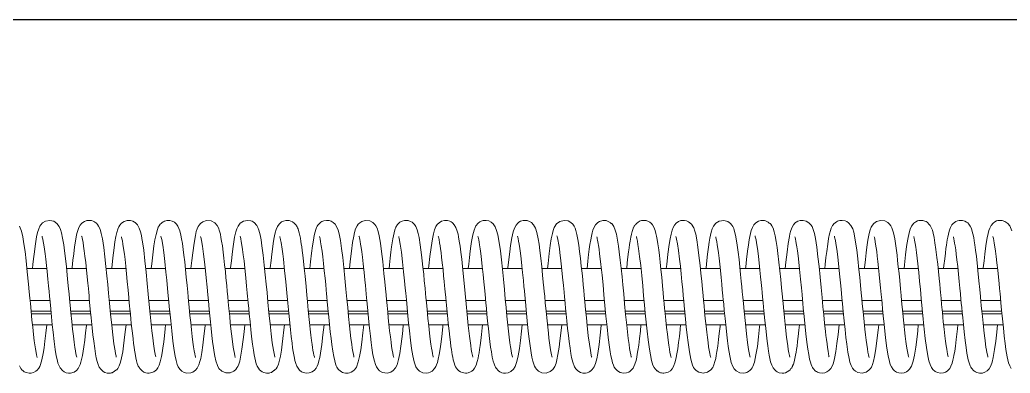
# Model space of a CAD drawing. Extents: x 20 to 307, y 49 to 248.
# Drawn here: x 123.61 to 141.11, y 213.97 to 220.21 of the extents above; entities that cross this region are included whole.
import ezdxf

# ---------------------------------------------------------------- set-up
doc = ezdxf.new("R2010")
doc.units = 0
doc.header["$LTSCALE"] = 0.5
doc.header["$MEASUREMENT"] = 0
doc.layers.get('0').update_dxf_attribs({"linetype": 'CONTINUOUS'})
doc.layers.add('PEN1', color=4, linetype='CONTINUOUS')

msp = doc.modelspace()

# ---------------------------------------------------------------- linework, layer by layer
msp.add_line((250.038586, 220.210446), (107.76409, 220.210446))
at = {"layer": 'PEN1', "linetype": 'Continuous', "lineweight": 15}
for p, q in [((124.090137, 215.815724), (123.740355, 215.815724)), ((124.790139, 215.815724), (124.440492, 215.815724)), ((125.490129, 215.815724), (125.140472, 215.815724)), ((126.189979, 215.815724), (125.840332, 215.815724)), ((126.890131, 215.815724), (126.540494, 215.815724)), ((127.590185, 215.815724), (127.240471, 215.815724)), ((128.290037, 215.815724), (127.940421, 215.815724)), ((128.990099, 215.815724), (128.640534, 215.815724)), ((129.690058, 215.815724), (129.340502, 215.815724)), ((130.390014, 215.815724), (130.0403, 215.815724)), ((131.090154, 215.815724), (130.740511, 215.815724)), ((131.790136, 215.815724), (131.440493, 215.815724)), ((132.490128, 215.815724), (132.140507, 215.815724)), ((133.190138, 215.815724), (132.840495, 215.815724)), ((133.890019, 215.815724), (133.540484, 215.815724)), ((134.590078, 215.815724), (134.24054, 215.815724)), ((135.290125, 215.815724), (134.94049, 215.815724)), ((135.990131, 215.815724), (135.640466, 215.815724)), ((136.690128, 215.815724), (136.340508, 215.815724)), ((137.390174, 215.815724), (137.040433, 215.815724)), ((138.090124, 215.815724), (137.74047, 215.815724)), ((138.790183, 215.815724), (138.440477, 215.815724)), ((139.490056, 215.815724), (139.140502, 215.815724)), ((140.190142, 215.815724), (139.840456, 215.815724)), ((140.890127, 215.815724), (140.540463, 215.815724)), ((124.14556, 215.249876), (123.795569, 215.249876)), ((124.845559, 215.249876), (124.495571, 215.249876)), ((125.545562, 215.249876), (125.195584, 215.249876)), ((126.245561, 215.249876), (125.895592, 215.249876)), ((126.945557, 215.249876), (126.595563, 215.249876)), ((127.645558, 215.249876), (127.295568, 215.249876)), ((128.345574, 215.249876), (127.995575, 215.249876)), ((129.045559, 215.249876), (128.695567, 215.249876)), ((129.745557, 215.249876), (129.395575, 215.249876)), ((130.445561, 215.249876), (130.095566, 215.249876)), ((131.145569, 215.249876), (130.795568, 215.249876)), ((131.845561, 215.249876), (131.495591, 215.249876)), ((132.54556, 215.249876), (132.195575, 215.249876)), ((133.245558, 215.249876), (132.895574, 215.249876)), ((133.94558, 215.249876), (133.595569, 215.249876)), ((134.645574, 215.249876), (134.295589, 215.249876)), ((135.345556, 215.249876), (134.995562, 215.249876)), ((136.045558, 215.249876), (135.695561, 215.249876)), ((136.745563, 215.249876), (136.395574, 215.249876)), ((137.445558, 215.249876), (137.095592, 215.249876)), ((138.145564, 215.249876), (137.795584, 215.249876)), ((138.845558, 215.249876), (138.495568, 215.249876)), ((139.545571, 215.249876), (139.195562, 215.249876)), ((140.245558, 215.249876), (139.895572, 215.249876)), ((140.945562, 215.249876), (140.595566, 215.249876)), ((124.163285, 215.06523), (123.81334, 215.06523)), ((123.817936, 215.01882), (124.167781, 215.01882)), ((124.86329, 215.06523), (124.513352, 215.06523)), ((124.517888, 215.01882), (124.867799, 215.01882)), ((125.563268, 215.06523), (125.213372, 215.06523)), ((125.21786, 215.01882), (125.567746, 215.01882)), ((126.263266, 215.06523), (125.913366, 215.06523)), ((125.917858, 215.01882), (126.267805, 215.01882)), ((126.963274, 215.06523), (126.613366, 215.06523)), ((126.617878, 215.01882), (126.967765, 215.01882)), ((127.663272, 215.06523), (127.313366, 215.06523)), ((127.317893, 215.01882), (127.66775, 215.01882)), ((128.363279, 215.06523), (128.01336, 215.06523)), ((128.017903, 215.01882), (128.367772, 215.01882)), ((129.063291, 215.06523), (128.713348, 215.06523)), ((128.717884, 215.01882), (129.067791, 215.01882)), ((129.763275, 215.06523), (129.413377, 215.06523)), ((129.4179, 215.01882), (129.767751, 215.01882)), ((130.463341, 215.06523), (130.113347, 215.06523)), ((130.117883, 215.01882), (130.467865, 215.01882)), ((131.163288, 215.06523), (130.813371, 215.06523)), ((130.817926, 215.01882), (131.167762, 215.01882)), ((131.863271, 215.06523), (131.513375, 215.06523)), ((131.517868, 215.01882), (131.867748, 215.01882)), ((132.563277, 215.06523), (132.213373, 215.06523)), ((132.217893, 215.01882), (132.567784, 215.01882)), ((133.263271, 215.06523), (132.913341, 215.06523)), ((132.917936, 215.01882), (133.267748, 215.01882)), ((133.963301, 215.06523), (133.613366, 215.06523)), ((133.617916, 215.01882), (133.967781, 215.01882)), ((134.663276, 215.06523), (134.313374, 215.06523)), ((134.317867, 215.01882), (134.667766, 215.01882)), ((135.363267, 215.06523), (135.013349, 215.06523)), ((135.017856, 215.01882), (135.367784, 215.01882)), ((136.063272, 215.06523), (135.713342, 215.06523)), ((135.717899, 215.01882), (136.067799, 215.01882)), ((136.763271, 215.06523), (136.41334, 215.06523)), ((136.417978, 215.01882), (136.767825, 215.01882)), ((137.463269, 215.06523), (137.113398, 215.06523)), ((137.117928, 215.01882), (137.467751, 215.01882)), ((138.163265, 215.06523), (137.813364, 215.06523)), ((137.817869, 215.01882), (138.167813, 215.01882)), ((138.863277, 215.06523), (138.513352, 215.06523)), ((138.517866, 215.01882), (138.867765, 215.01882)), ((139.563309, 215.06523), (139.213357, 215.06523)), ((139.217895, 215.01882), (139.567833, 215.01882)), ((140.263266, 215.06523), (139.913349, 215.06523)), ((139.917911, 215.01882), (140.26777, 215.01882)), ((140.963283, 215.06523), (140.613338, 215.06523)), ((140.617881, 215.01882), (140.967809, 215.01882)), ((123.838053, 214.820724), (124.187639, 214.820724)), ((124.538092, 214.820724), (124.887763, 214.820724)), ((125.237982, 214.820724), (125.587676, 214.820724)), ((125.938016, 214.820724), (126.2878, 214.820724)), ((126.638063, 214.820724), (126.987703, 214.820724)), ((127.338036, 214.820724), (127.687733, 214.820724)), ((128.038057, 214.820724), (128.387695, 214.820724)), ((128.738057, 214.820724), (129.087643, 214.820724)), ((129.438036, 214.820724), (129.787702, 214.820724)), ((130.138007, 214.820724), (130.487835, 214.820724)), ((130.838021, 214.820724), (131.187696, 214.820724)), ((131.538023, 214.820724), (131.887722, 214.820724)), ((132.237992, 214.820724), (132.58765, 214.820724)), ((132.938048, 214.820724), (133.287723, 214.820724)), ((133.638011, 214.820724), (133.987741, 214.820724)), ((134.337992, 214.820724), (134.687751, 214.820724)), ((135.038062, 214.820724), (135.387701, 214.820724)), ((135.73803, 214.820724), (136.087757, 214.820724)), ((136.438086, 214.820724), (136.787728, 214.820724)), ((137.138124, 214.820724), (137.487693, 214.820724)), ((137.838061, 214.820724), (138.187761, 214.820724)), ((138.538078, 214.820724), (138.88766, 214.820724)), ((139.238043, 214.820724), (139.587794, 214.820724)), ((139.938078, 214.820724), (140.287649, 214.820724)), ((140.638045, 214.820724), (140.987752, 214.820724))]:
    msp.add_line(p, q, dxfattribs=at)
at = {"layer": 'PEN1', "linetype": 'Continuous', "lineweight": 15, "flags": 128}
for points in [[(124.621136, 214.248294), (124.621186, 214.249397), (124.61578, 214.268867), (124.606504, 214.309467), (124.596493, 214.362823), (124.586528, 214.424678), (124.573464, 214.516388), (124.560079, 214.622643), (124.546132, 214.745181), (124.531352, 214.884058), (124.516471, 215.033006), (124.503459, 215.167461), (124.492667, 215.280213), (124.484233, 215.369102), (124.475611, 215.460447), (124.464882, 215.572172), (124.452047, 215.70234), (124.437333, 215.846727), (124.420856, 215.997012), (124.405167, 216.126926), (124.390778, 216.233464), (124.370971, 216.355455), (124.351668, 216.447099), (124.334313, 216.50628), (124.309727, 216.56212), (124.269104, 216.615311), (124.217468, 216.650783), (124.142758, 216.668188), (124.06661, 216.653391), (124.015705, 216.621405), (123.986384, 216.5899), (123.968758, 216.562966), (123.947931, 216.517624), (123.928935, 216.456233), (123.911392, 216.377923), (123.896348, 216.292002), (123.884075, 216.209751), (123.870888, 216.110648), (123.856633, 215.990912), (123.845127, 215.88651), (123.8377, 215.815724)], [(125.31892, 214.253266), (125.319509, 214.254149), (125.314457, 214.273824), (125.305995, 214.311641), (125.296744, 214.361112), (125.27734, 214.487925), (125.257702, 214.642817), (125.238184, 214.818739), (125.218653, 215.010624), (125.199728, 215.206322), (125.183071, 215.381403), (125.168727, 215.532435), (125.153369, 215.689113), (125.136598, 215.853752), (125.118043, 216.021274), (125.097436, 216.1859), (125.073323, 216.341198), (125.054338, 216.433822), (125.031601, 216.512656), (125.007167, 216.566749), (124.987773, 216.59473), (124.966462, 216.616568), (124.954522, 216.626488), (124.941395, 216.636057), (124.934307, 216.640693), (124.911254, 216.653097), (124.880615, 216.663422), (124.853428, 216.667666), (124.831318, 216.668058), (124.799846, 216.66399), (124.756742, 216.648854), (124.712887, 216.618922), (124.680866, 216.58217), (124.658076, 216.541627), (124.637842, 216.487654), (124.623259, 216.433377), (124.610753, 216.374568), (124.59739, 216.298389), (124.582714, 216.199956), (124.566544, 216.075511), (124.553638, 215.964202), (124.539764, 215.8361), (124.537675, 215.815724)], [(126.016369, 214.258236), (126.016808, 214.262098), (126.013939, 214.275748), (126.008136, 214.301978), (126.002301, 214.33093), (125.996594, 214.362346), (125.977581, 214.486201), (125.963441, 214.594776), (125.949479, 214.714982), (125.936319, 214.836375), (125.91858, 215.011362), (125.90187, 215.183996), (125.884515, 215.366122), (125.866536, 215.555117), (125.846819, 215.754285), (125.825649, 215.954786), (125.803293, 216.141616), (125.782202, 216.289804), (125.771978, 216.349965), (125.761843, 216.402245), (125.74764, 216.46241), (125.723794, 216.532637), (125.693774, 216.586904), (125.665214, 216.619014), (125.652996, 216.629194), (125.641857, 216.637138), (125.612085, 216.653203), (125.569371, 216.665725), (125.513981, 216.66648), (125.456916, 216.648312), (125.411711, 216.616144), (125.38203, 216.58256), (125.362636, 216.550975), (125.345345, 216.510311), (125.32889, 216.45578), (125.3128, 216.384646), (125.295892, 216.288906), (125.280317, 216.182613), (125.258535, 216.007649), (125.23822, 215.821397), (125.237649, 215.815724)], [(126.721141, 214.247737), (126.721442, 214.24741), (126.719406, 214.254434), (126.714408, 214.273134), (126.706629, 214.307688), (126.696551, 214.361469), (126.685392, 214.43161), (126.673253, 214.517756), (126.660531, 214.618788), (126.647429, 214.733419), (126.633722, 214.861188), (126.620903, 214.987708), (126.606916, 215.131579), (126.596247, 215.24269), (126.589086, 215.31787), (126.581507, 215.397977), (126.570419, 215.514844), (126.55557, 215.666989), (126.542128, 215.800326), (126.527759, 215.935788), (126.514205, 216.053658), (126.50177, 216.153326), (126.486734, 216.260662), (126.47324, 216.342879), (126.461458, 216.404028), (126.441918, 216.482654), (126.408177, 216.564647), (126.381539, 216.602362), (126.346879, 216.633703), (126.304178, 216.656379), (126.263908, 216.66655), (126.230359, 216.668012), (126.21183, 216.666146), (126.191842, 216.66183), (126.171216, 216.654537), (126.151174, 216.644164), (126.142423, 216.638601), (126.134621, 216.633154), (126.127642, 216.627926), (126.12137, 216.622973), (126.110533, 216.613939), (126.093193, 216.597681), (126.07523, 216.573792), (126.060342, 216.545855), (126.045126, 216.50736), (126.020896, 216.420227), (126.001465, 216.32173), (125.985166, 216.217107), (125.964256, 216.056586), (125.946432, 215.898616), (125.937765, 215.815724)], [(127.421773, 214.246925), (127.420377, 214.252296), (127.41396, 214.276226), (127.404888, 214.317505), (127.395348, 214.369558), (127.385732, 214.429927), (127.366074, 214.573505), (127.345154, 214.75409), (127.334012, 214.858397), (127.322665, 214.969904), (127.309189, 215.108052), (127.297846, 215.225973), (127.28883, 215.320574), (127.280516, 215.408496), (127.270021, 215.518993), (127.257105, 215.651497), (127.24594, 215.762949), (127.233611, 215.881932), (127.220362, 216.00131), (127.208024, 216.104249), (127.193323, 216.215752), (127.180206, 216.302134), (127.168805, 216.367124), (127.157737, 216.421325), (127.143245, 216.478344), (127.122875, 216.535611), (127.09914, 216.579337), (127.058503, 216.624711), (126.995284, 216.659465), (126.914872, 216.666621), (126.8463, 216.643262), (126.804551, 216.610926), (126.781054, 216.582571), (126.765957, 216.557868), (126.748653, 216.519425), (126.732413, 216.468905), (126.716027, 216.400365), (126.692552, 216.267344), (126.669017, 216.095655), (126.653181, 215.960125), (126.637629, 215.815724)], [(128.119224, 214.252998), (128.118689, 214.257624), (128.112081, 214.283788), (128.094192, 214.376237), (128.074886, 214.50582), (128.055419, 214.662556), (128.035875, 214.840599), (128.016417, 215.033561), (127.997956, 215.224815), (127.981963, 215.393148), (127.967657, 215.543529), (127.951621, 215.706604), (127.933947, 215.878797), (127.914195, 216.05377), (127.892716, 216.219803), (127.876774, 216.321891), (127.859092, 216.413624), (127.838755, 216.492079), (127.821058, 216.539448), (127.79941, 216.579162), (127.786026, 216.597146), (127.77037, 216.613924), (127.753661, 216.628276), (127.745023, 216.634621), (127.736209, 216.640449), (127.717323, 216.650804), (127.69436, 216.659758), (127.635085, 216.668179), (127.565671, 216.65299), (127.509588, 216.61586), (127.470236, 216.565349), (127.447301, 216.515691), (127.430972, 216.463894), (127.410591, 216.373643), (127.389206, 216.245179), (127.377554, 216.162051), (127.36527, 216.064999), (127.352481, 215.953813), (127.338888, 215.827765), (127.337665, 215.815724)], [(128.821358, 214.248486), (128.821673, 214.248171), (128.818359, 214.259671), (128.811185, 214.288206), (128.803848, 214.322937), (128.794365, 214.375469), (128.786971, 214.421761), (128.778872, 214.476969), (128.769294, 214.54815), (128.75836, 214.637197), (128.746027, 214.746132), (128.733306, 214.865183), (128.722706, 214.969492), (128.711999, 215.079028), (128.70492, 215.152285), (128.697206, 215.232659), (128.686207, 215.348239), (128.672051, 215.497808), (128.654352, 215.679237), (128.639727, 215.823688), (128.626382, 215.948212), (128.614414, 216.051935), (128.604027, 216.135897), (128.595222, 216.202214), (128.587824, 216.253513), (128.58112, 216.296535), (128.57114, 216.354528), (128.562185, 216.400408), (128.551095, 216.449179), (128.53928, 216.491271), (128.531006, 216.515343), (128.523, 216.534973), (128.51496, 216.551465), (128.510811, 216.5588), (128.506464, 216.565681), (128.501401, 216.573107), (128.495415, 216.581314), (128.480323, 216.599692), (128.460436, 216.619681), (128.434997, 216.639414), (128.404472, 216.655633), (128.373151, 216.664957), (128.342708, 216.668187), (128.315045, 216.666643), (128.271085, 216.655232), (128.240745, 216.639947), (128.219036, 216.624263), (128.194644, 216.600002), (128.168748, 216.561955), (128.144166, 216.505915), (128.126693, 216.447198), (128.11474, 216.394696), (128.103395, 216.334537), (128.09136, 216.259727), (128.077349, 216.160566), (128.065615, 216.067877), (128.052992, 215.958413), (128.039168, 215.830435), (128.037666, 215.815724)], [(129.518285, 214.25266), (129.518994, 214.25177), (129.515443, 214.26636), (129.507678, 214.300874), (129.498431, 214.349865), (129.488612, 214.410269), (129.478417, 214.479965), (129.464917, 214.582775), (129.452133, 214.691374), (129.439888, 214.802756), (129.422796, 214.968583), (129.407466, 215.125886), (129.392914, 215.277624), (129.376526, 215.4508), (129.35774, 215.645071), (129.338508, 215.835469), (129.319224, 216.011148), (129.299732, 216.168923), (129.278898, 216.309886), (129.255771, 216.42946), (129.238217, 216.494345), (129.216474, 216.549048), (129.184019, 216.599358), (129.149199, 216.632008), (129.113006, 216.652805), (129.077971, 216.664085), (129.031024, 216.668046), (128.983616, 216.659676), (128.953036, 216.646971), (128.935547, 216.636595), (128.922095, 216.626755), (128.87955, 216.580409), (128.868417, 216.562403), (128.856875, 216.539394), (128.844512, 216.507939), (128.831047, 216.463702), (128.81626, 216.401346), (128.800795, 216.318854), (128.78492, 216.215556), (128.768097, 216.088201), (128.750523, 215.936112), (128.737651, 215.815724)], [(130.221346, 214.2476), (130.221793, 214.247026), (130.219157, 214.25622), (130.21287, 214.280345), (130.204386, 214.319526), (130.194872, 214.371922), (130.184495, 214.437928), (130.17322, 214.518125), (130.161351, 214.611973), (130.149062, 214.718713), (130.136605, 214.833669), (130.125275, 214.94378), (130.115251, 215.045544), (130.10359, 215.16611), (130.093968, 215.266569), (130.08584, 215.352113), (130.076, 215.456343), (130.063785, 215.583441), (130.049252, 215.730187), (130.027295, 215.939998), (130.006431, 216.116977), (129.986439, 216.262663), (129.963108, 216.395878), (129.944805, 216.472756), (129.926072, 216.528141), (129.906125, 216.56852), (129.886905, 216.59608), (129.854091, 216.628334), (129.797551, 216.658727), (129.718492, 216.667065), (129.655543, 216.648257), (129.620695, 216.625621), (129.59465, 216.600066), (129.572542, 216.568951), (129.54782, 216.516288), (129.529062, 216.45619), (129.513709, 216.389435), (129.49363, 216.274553), (129.472787, 216.125582), (129.461733, 216.035259), (129.450321, 215.934278), (129.43827, 215.821876), (129.437642, 215.815724)], [(130.919404, 214.25213), (130.920197, 214.251444), (130.917726, 214.261618), (130.912382, 214.283004), (130.905572, 214.314164), (130.897548, 214.35669), (130.888384, 214.412477), (130.877906, 214.483783), (130.866249, 214.572049), (130.853654, 214.677938), (130.839874, 214.802872), (130.826004, 214.936525), (130.810704, 215.092391), (130.798743, 215.216599), (130.790325, 215.304828), (130.783754, 215.374174), (130.774449, 215.47268), (130.761939, 215.602353), (130.750481, 215.717968), (130.737971, 215.840634), (130.725674, 215.954563), (130.713648, 216.058308), (130.690824, 216.233106), (130.668785, 216.367093), (130.653667, 216.438625), (130.635616, 216.501937), (130.610943, 216.559414), (130.589355, 216.592792), (130.567439, 216.616942), (130.546487, 216.633983), (130.518979, 216.650079), (130.475349, 216.664629), (130.446441, 216.668078), (130.411004, 216.666065), (130.369692, 216.654672), (130.331561, 216.633853), (130.287973, 216.591951), (130.260497, 216.546984), (130.241767, 216.499972), (130.226528, 216.446691), (130.20495, 216.343062), (130.182401, 216.197665), (130.17036, 216.10639), (130.157937, 216.002381), (130.144982, 215.885159), (130.137708, 215.815724)], [(131.619173, 214.253506), (131.61959, 214.254543), (131.612712, 214.281051), (131.60278, 214.327834), (131.592362, 214.387309), (131.581605, 214.457772), (131.570693, 214.537358), (131.559956, 214.623669), (131.539214, 214.809068), (131.519493, 215.002038), (131.500996, 215.1931), (131.483346, 215.378494), (131.466428, 215.556231), (131.449263, 215.73007), (131.436672, 215.853044), (131.422769, 215.980309), (131.407741, 216.10653), (131.393492, 216.214574), (131.380117, 216.302689), (131.367464, 216.374168), (131.357605, 216.421679), (131.342631, 216.479361), (131.320331, 216.539907), (131.291995, 216.589204), (131.265671, 216.618596), (131.253095, 216.629119), (131.235548, 216.641133), (131.212178, 216.653163), (131.169531, 216.665698), (131.115847, 216.666744), (131.065263, 216.65271), (131.022842, 216.626976), (130.989795, 216.593835), (130.965744, 216.557181), (130.942622, 216.50245), (130.92242, 216.429351), (130.904393, 216.339859), (130.88129, 216.189723), (130.861173, 216.030487), (130.842532, 215.862261), (130.837757, 215.815724)], [(132.317382, 214.254075), (132.317118, 214.256165), (132.312426, 214.276681), (132.304514, 214.315516), (132.295183, 214.368422), (132.285322, 214.431879), (132.275221, 214.503197), (132.262196, 214.604993), (132.250121, 214.709246), (132.2385, 214.815774), (132.222182, 214.974769), (132.207358, 215.127003), (132.192816, 215.278654), (132.176838, 215.447501), (132.159262, 215.629635), (132.141435, 215.80709), (132.12356, 215.973343), (132.105172, 216.12693), (132.084272, 216.276567), (132.059085, 216.414551), (132.039207, 216.491347), (132.01544, 216.551273), (131.979697, 216.604255), (131.943496, 216.635957), (131.902649, 216.656935), (131.855252, 216.667516), (131.802821, 216.664613), (131.764911, 216.652664), (131.742188, 216.640834), (131.715264, 216.621039), (131.67493, 216.573352), (131.658109, 216.542125), (131.639783, 216.493731), (131.619071, 216.414508), (131.596563, 216.29305), (131.584735, 216.214287), (131.572265, 216.121464), (131.55928, 216.014133), (131.545689, 215.891733), (131.537773, 215.815724)], [(133.01798, 214.254563), (133.018981, 214.25398), (133.015863, 214.267512), (133.009854, 214.293553), (132.993829, 214.378594), (132.975089, 214.504304), (132.964724, 214.584332), (132.953902, 214.675799), (132.942405, 214.779355), (132.930258, 214.894705), (132.913749, 215.061001), (132.899475, 215.208955), (132.888272, 215.326454), (132.880277, 215.411029), (132.873868, 215.478778), (132.864696, 215.574089), (132.852518, 215.697637), (132.837536, 215.844794), (132.820567, 215.999527), (132.804205, 216.134423), (132.788564, 216.248342), (132.773158, 216.343002), (132.750496, 216.451403), (132.725953, 216.528368), (132.710969, 216.559998), (132.691752, 216.589907), (132.653536, 216.628773), (132.618651, 216.650232), (132.576765, 216.66434), (132.539541, 216.668223), (132.509442, 216.665817), (132.463638, 216.652102), (132.434436, 216.63585), (132.413276, 216.619266), (132.383132, 216.585118), (132.353898, 216.531491), (132.331897, 216.466803), (132.307544, 216.357609), (132.285942, 216.222813), (132.27081, 216.109994), (132.255272, 215.978819), (132.239005, 215.828893), (132.237668, 215.815724)], [(133.719627, 214.252333), (133.718297, 214.259363), (133.71191, 214.284682), (133.695855, 214.366441), (133.678089, 214.482549), (133.659289, 214.629303), (133.63933, 214.807973), (133.625232, 214.944206), (133.610872, 215.090666), (133.597716, 215.227332), (133.586694, 215.343093), (133.577924, 215.436007), (133.569844, 215.52083), (133.560117, 215.620941), (133.548783, 215.734841), (133.535994, 215.859491), (133.521479, 215.991607), (133.506373, 216.117399), (133.491118, 216.230975), (133.475112, 216.331842), (133.458282, 216.418144), (133.440094, 216.488575), (133.425348, 216.529839), (133.408073, 216.565144), (133.385213, 216.598104), (133.351923, 216.63), (133.302782, 216.656895), (133.232771, 216.668114), (133.157265, 216.649101), (133.098791, 216.604529), (133.058124, 216.541735), (133.03782, 216.487724), (133.024111, 216.436861), (133.004991, 216.343493), (132.986453, 216.226422), (132.967333, 216.082019), (132.947439, 215.9079), (132.937711, 215.815724)], [(134.41997, 214.251615), (134.418351, 214.259072), (134.409985, 214.292879), (134.399927, 214.343105), (134.389594, 214.404691), (134.379017, 214.475914), (134.365026, 214.581917), (134.351632, 214.695808), (134.338441, 214.816327), (134.319364, 215.003352), (134.301188, 215.191099), (134.284247, 215.368951), (134.269216, 215.527364), (134.254958, 215.673144), (134.240057, 215.820501), (134.224278, 215.966992), (134.207087, 216.111748), (134.193451, 216.214458), (134.17679, 216.320469), (134.155891, 216.424163), (134.135807, 216.496572), (134.110911, 216.55791), (134.088455, 216.594186), (134.07239, 216.609857), (134.067414, 216.612005), (134.062371, 216.614149), (134.058849, 216.616572), (134.05453, 216.619989), (134.052026, 216.622076), (134.049264, 216.624411), (134.046218, 216.626986), (134.042858, 216.629789), (134.035069, 216.636), (134.001182, 216.656251), (133.987504, 216.661216), (133.973354, 216.664815), (133.958947, 216.6671), (133.944488, 216.668138), (133.916728, 216.666857), (133.854997, 216.647982), (133.830041, 216.632782), (133.819501, 216.624649), (133.80812, 216.614459), (133.78408, 216.586516), (133.76019, 216.545669), (133.74014, 216.494625), (133.726459, 216.446568), (133.713756, 216.389889), (133.702056, 216.326738), (133.688743, 216.242143), (133.677461, 216.161396), (133.665159, 216.064085), (133.651985, 215.949337), (133.637677, 215.816188), (133.63763, 215.815724)], [(135.122073, 214.24591), (135.122293, 214.245614), (135.120623, 214.251007), (135.116509, 214.265523), (135.110045, 214.292312), (135.101516, 214.334259), (135.091746, 214.390906), (135.0808, 214.463213), (135.068799, 214.551928), (135.056093, 214.656683), (135.042588, 214.777653), (135.029124, 214.905775), (135.017714, 215.020249), (135.00826, 215.117665), (135.000699, 215.196199), (134.995127, 215.254419), (134.990694, 215.300946), (134.982275, 215.389835), (134.970696, 215.511965), (134.955677, 215.665903), (134.942325, 215.798402), (134.928192, 215.931859), (134.914912, 216.04775), (134.902775, 216.145596), (134.88825, 216.250636), (134.87536, 216.33088), (134.864148, 216.390986), (134.85406, 216.437114), (134.839696, 216.489352), (134.818246, 216.544768), (134.793396, 216.587329), (134.768837, 216.615627), (134.757393, 216.625725), (134.74693, 216.633672), (134.721384, 216.648912), (134.683362, 216.662838), (134.658904, 216.667159), (134.630376, 216.668009), (134.59891, 216.663581), (134.566343, 216.65215), (134.535022, 216.63298), (134.50999, 216.611133), (134.491068, 216.590247), (134.483224, 216.580357), (134.476673, 216.571496), (134.47129, 216.563783), (134.466239, 216.556113), (134.461583, 216.547985), (134.456943, 216.538686), (134.452245, 216.528076), (134.444594, 216.508124), (134.433298, 216.472194), (134.420774, 216.422441), (134.409843, 216.369837), (134.397207, 216.297407), (134.388451, 216.240192), (134.380549, 216.184333), (134.371219, 216.113266), (134.360563, 216.02525), (134.348602, 215.918586), (134.337676, 215.815724)], [(135.821505, 214.247246), (135.821926, 214.246674), (135.819346, 214.255594), (135.813074, 214.279507), (135.804623, 214.318341), (135.785253, 214.432873), (135.774481, 214.508741), (135.763249, 214.596324), (135.751772, 214.694567), (135.740203, 214.799809), (135.726251, 214.93409), (135.714283, 215.055496), (135.704037, 215.16146), (135.695575, 215.249726), (135.686879, 215.341146), (135.67623, 215.453918), (135.663389, 215.587505), (135.648937, 215.733308), (135.635043, 215.868481), (135.614902, 216.04786), (135.595971, 216.196782), (135.576979, 216.321389), (135.557257, 216.423208), (135.542981, 216.479189), (135.522974, 216.535163), (135.485205, 216.597783), (135.430485, 216.644067), (135.395125, 216.659519), (135.357088, 216.667346), (135.293561, 216.662506), (135.252461, 216.646665), (135.213821, 216.619684), (135.180266, 216.581236), (135.157204, 216.53988), (135.140453, 216.495847), (135.121535, 216.425388), (135.104427, 216.339849), (135.088685, 216.241547), (135.066208, 216.072775), (135.045217, 215.887353), (135.037788, 215.815724)], [(136.51899, 214.253527), (136.519938, 214.253346), (136.515293, 214.27087), (136.50838, 214.300559), (136.492476, 214.386801), (136.47466, 214.50749), (136.455607, 214.660918), (136.435182, 214.847211), (136.413705, 215.061448), (136.400569, 215.197555), (136.389514, 215.313368), (136.380689, 215.406663), (136.372612, 215.491946), (136.362752, 215.594035), (136.351126, 215.711537), (136.337915, 215.841167), (136.322912, 215.979051), (136.307521, 216.108257), (136.284757, 216.273322), (136.261283, 216.404239), (136.244971, 216.471964), (136.228463, 216.522097), (136.210807, 216.560327), (136.195238, 216.58516), (136.17026, 216.614256), (136.125925, 216.646577), (136.054734, 216.667562), (135.974206, 216.656424), (135.90984, 216.615923), (135.86991, 216.564693), (135.848066, 216.51795), (135.829899, 216.460022), (135.816545, 216.403387), (135.806208, 216.350411), (135.795117, 216.284199), (135.781705, 216.192752), (135.765942, 216.070599), (135.752792, 215.956628), (135.739315, 215.831837), (135.73766, 215.815724)], [(137.219517, 214.252319), (137.21975, 214.254017), (137.212605, 214.28149), (137.202722, 214.328135), (137.192552, 214.386154), (137.182255, 214.453304), (137.162113, 214.605689), (137.143145, 214.772524), (137.124443, 214.952076), (137.106429, 215.13663), (137.089219, 215.316468), (137.073953, 215.477893), (137.059696, 215.625219), (137.044548, 215.776639), (137.028427, 215.929746), (137.01081, 216.081719), (136.997432, 216.185903), (136.981737, 216.291519), (136.962823, 216.39411), (136.945655, 216.465645), (136.924434, 216.529426), (136.902969, 216.573415), (136.884499, 216.59839), (136.876867, 216.605549), (136.870226, 216.610403), (136.862027, 216.61672), (136.856927, 216.620868), (136.850983, 216.625709), (136.84402, 216.63121), (136.835838, 216.637272), (136.826207, 216.64372), (136.814881, 216.650276), (136.788615, 216.661061), (136.774664, 216.664615), (136.760421, 216.666947), (136.74607, 216.668086), (136.705514, 216.665133), (136.664025, 216.652274), (136.635885, 216.636822), (136.615065, 216.620867), (136.586373, 216.589714), (136.558789, 216.542902), (136.53842, 216.489365), (136.524057, 216.436764), (136.512782, 216.38501), (136.501155, 216.321403), (136.487768, 216.235473), (136.472292, 216.121689), (136.455028, 215.976631), (136.440719, 215.845159), (136.437696, 215.815724)], [(137.913058, 214.259977), (137.912363, 214.261627), (137.910824, 214.275833), (137.904918, 214.309712), (137.896378, 214.359771), (137.886904, 214.420917), (137.877121, 214.489264), (137.867688, 214.560698), (137.85901, 214.631667), (137.850869, 214.702584), (137.834959, 214.849336), (137.819964, 214.997242), (137.805828, 215.14286), (137.790541, 215.302556), (137.773768, 215.479835), (137.75563, 215.666378), (137.736976, 215.850149), (137.717481, 216.026068), (137.69665, 216.191803), (137.672756, 216.345236), (137.654556, 216.434591), (137.63447, 216.505676), (137.612124, 216.557467), (137.589643, 216.59169), (137.557126, 216.62503), (137.511823, 216.653059), (137.457308, 216.667319), (137.403469, 216.664742), (137.362262, 216.651482), (137.333722, 216.63536), (137.322618, 216.627167), (137.309743, 216.61602), (137.286076, 216.589193), (137.261155, 216.547313), (137.238131, 216.487869), (137.22242, 216.429738), (137.211823, 216.380208), (137.191652, 216.261687), (137.170473, 216.107341), (137.149504, 215.926822), (137.137798, 215.815724)], [(138.621356, 214.24758), (138.622012, 214.246696), (138.618009, 214.260419), (138.609782, 214.293701), (138.600289, 214.340962), (138.590234, 214.400451), (138.568539, 214.553993), (138.557394, 214.645449), (138.5462, 214.744556), (138.532245, 214.875419), (138.520047, 214.996401), (138.509592, 215.103881), (138.500705, 215.196135), (138.492485, 215.282125), (138.482387, 215.388651), (138.470291, 215.51618), (138.456084, 215.661809), (138.441938, 215.802186), (138.421715, 215.989549), (138.402544, 216.147423), (138.383584, 216.281049), (138.363423, 216.394296), (138.348954, 216.457514), (138.330896, 216.515584), (138.300097, 216.577597), (138.256022, 216.626683), (138.226178, 216.646435), (138.196737, 216.658998), (138.144477, 216.668146), (138.106596, 216.66533), (138.081114, 216.658868), (138.061929, 216.65133), (138.044358, 216.642138), (138.020952, 216.625835), (137.999972, 216.606157), (137.987307, 216.591136), (137.97569, 216.574544), (137.964447, 216.555043), (137.952056, 216.527989), (137.938373, 216.488901), (137.92307, 216.431575), (137.906239, 216.349631), (137.889359, 216.245894), (137.872111, 216.120178), (137.858988, 216.011569), (137.845585, 215.89077), (137.837722, 215.815724)], [(139.320634, 214.249332), (139.321033, 214.249554), (139.317398, 214.262615), (139.310702, 214.289752), (139.293162, 214.38226), (139.28295, 214.448376), (139.271792, 214.528875), (139.259961, 214.623589), (139.247557, 214.732258), (139.234722, 214.851596), (139.223409, 214.962431), (139.211117, 215.088133), (139.201735, 215.185406), (139.195153, 215.25414), (139.187086, 215.338953), (139.17608, 215.455506), (139.161875, 215.603008), (139.149369, 215.729025), (139.137203, 215.847985), (139.125437, 215.956672), (139.114081, 216.054707), (139.093008, 216.21794), (139.0731, 216.343612), (139.051504, 216.44717), (139.023284, 216.534157), (139.00484, 216.570325), (138.981395, 216.602502), (138.94959, 216.631732), (138.8991, 216.658203), (138.82182, 216.667409), (138.751044, 216.645904), (138.706633, 216.613), (138.68113, 216.582671), (138.659924, 216.545952), (138.641741, 216.49998), (138.623973, 216.436268), (138.600873, 216.319754), (138.581961, 216.194608), (138.568889, 216.094652), (138.554763, 215.974292), (138.539287, 215.831574), (138.537662, 215.815724)], [(140.016981, 214.257435), (140.018101, 214.258805), (140.013494, 214.278317), (140.007032, 214.307248), (139.999979, 214.343294), (139.991764, 214.391253), (139.982231, 214.453484), (139.971388, 214.532015), (139.959421, 214.628146), (139.946365, 214.743038), (139.932214, 214.875704), (139.915615, 215.041791), (139.90212, 215.181396), (139.891771, 215.289624), (139.886173, 215.348601), (139.881818, 215.39468), (139.875907, 215.457334), (139.867977, 215.540216), (139.858005, 215.642392), (139.846079, 215.761575), (139.832552, 215.891825), (139.818978, 216.013257), (139.801723, 216.153629), (139.785228, 216.270228), (139.769038, 216.365207), (139.753422, 216.439133), (139.739004, 216.491878), (139.725788, 216.528806), (139.713719, 216.554951), (139.702613, 216.574259), (139.690856, 216.59111), (139.644845, 216.635126), (139.629134, 216.644852), (139.604681, 216.656191), (139.568503, 216.665867), (139.52875, 216.667931), (139.498404, 216.66367), (139.476555, 216.657296), (139.447487, 216.643917), (139.411943, 216.617853), (139.370637, 216.565826), (139.345761, 216.511387), (139.3274, 216.450004), (139.303865, 216.336972), (139.283333, 216.204457), (139.264235, 216.056417), (139.244927, 215.884651), (139.23772, 215.815724)], [(140.719139, 214.254328), (140.719556, 214.254062), (140.717504, 214.262197), (140.710373, 214.29143), (140.702025, 214.332182), (140.694581, 214.374139), (140.685627, 214.430621), (140.678211, 214.481688), (140.669419, 214.547182), (140.659257, 214.62957), (140.647725, 214.730753), (140.63471, 214.85172), (140.622908, 214.967459), (140.613349, 215.06512), (140.603777, 215.164157), (140.597248, 215.232223), (140.588605, 215.322941), (140.576954, 215.446273), (140.562044, 215.601278), (140.543918, 215.782811), (140.530077, 215.91467), (140.517125, 216.029081), (140.503069, 216.143332), (140.490607, 216.234667), (140.479488, 216.306501), (140.4696, 216.362885), (140.45636, 216.426986), (140.444453, 216.473034), (140.427878, 216.521999), (140.408171, 216.563901), (140.384736, 216.598474), (140.362664, 216.621274), (140.351493, 216.630343), (140.340972, 216.637722), (140.312395, 216.653069), (140.270544, 216.665526), (140.244081, 216.668157), (140.214723, 216.666571), (140.184582, 216.659712), (140.154847, 216.646888), (140.107291, 216.610937), (140.085713, 216.586506), (140.070574, 216.564851), (140.058665, 216.542827), (140.046451, 216.513475), (140.034203, 216.47551), (140.021641, 216.426368), (140.009783, 216.369622), (140.001073, 216.320983), (139.994275, 216.278803), (139.987094, 216.230887), (139.978353, 216.168111), (139.968107, 216.088318), (139.956501, 215.989726), (139.943361, 215.870033), (139.937729, 215.815724)], [(141.142516, 216.480633), (141.105555, 216.568982), (141.070032, 216.614246), (141.020441, 216.649356), (140.971828, 216.665299), (140.92945, 216.667969), (140.89795, 216.663567), (140.875043, 216.656745), (140.840366, 216.639709), (140.815204, 216.620988), (140.775634, 216.574459), (140.764438, 216.555034), (140.752234, 216.528465), (140.73887, 216.490599), (140.724015, 216.435706), (140.707723, 216.357857), (140.691304, 216.258955), (140.678674, 216.170333), (140.665735, 216.068837), (140.652588, 215.954782), (140.638851, 215.827425), (140.637665, 215.815724)], [(123.92128, 214.247919), (123.921155, 214.249375), (123.916762, 214.264875), (123.909168, 214.296485), (123.890933, 214.396089), (123.870512, 214.538712), (123.856349, 214.654477), (123.842234, 214.780936), (123.829403, 214.903052), (123.813248, 215.066157), (123.80041, 215.199207), (123.791513, 215.292334), (123.780629, 215.407296), (123.767697, 215.543119), (123.746183, 215.76055), (123.725959, 215.952007), (123.706696, 216.114875), (123.687696, 216.254328), (123.667047, 216.376036), (123.643818, 216.476183), (123.608153, 216.564572)], [(124.006857, 216.388555), (124.007283, 216.386352), (124.011946, 216.369895), (124.019509, 216.337587), (124.028504, 216.291749), (124.038503, 216.232795), (124.049149, 216.16108), (124.060263, 216.077027), (124.072017, 215.980441), (124.084122, 215.872937), (124.095408, 215.765588), (124.108975, 215.63132), (124.120645, 215.512032), (124.130243, 215.411294), (124.138258, 215.326597), (124.147748, 215.226897), (124.159334, 215.106007), (124.172842, 214.966588), (124.187217, 214.82466), (124.201096, 214.695136), (124.220812, 214.526411), (124.239798, 214.387166), (124.258343, 214.274572), (124.277656, 214.185209), (124.288107, 214.147791), (124.302305, 214.107972), (124.325237, 214.063142), (124.366704, 214.014337), (124.397633, 213.992446), (124.433067, 213.976946), (124.471624, 213.969057), (124.510199, 213.969433), (124.572556, 213.988127), (124.615392, 214.017629), (124.644332, 214.050071), (124.664711, 214.083528), (124.680814, 214.120493), (124.695119, 214.164971), (124.721301, 214.283316), (124.745288, 214.43485), (124.760441, 214.551743), (124.775524, 214.680551), (124.789589, 214.811409), (124.790529, 214.820724)], [(124.706146, 216.390294), (124.706205, 216.389759), (124.708916, 216.381181), (124.714065, 216.361931), (124.72145, 216.328586), (124.730882, 216.278644), (124.74157, 216.213176), (124.753097, 216.132171), (124.765475, 216.035152), (124.778708, 215.922024), (124.792422, 215.794489), (124.805274, 215.668419), (124.81625, 215.557367), (124.825176, 215.46477), (124.832036, 215.392307), (124.836956, 215.340325), (124.841716, 215.29019), (124.848325, 215.220853), (124.859976, 215.099332), (124.874719, 214.947603), (124.892938, 214.770393), (124.906865, 214.643518), (124.919712, 214.535211), (124.937247, 214.404544), (124.95232, 214.308165), (124.965344, 214.238805), (124.980875, 214.172975), (124.996476, 214.123517), (125.018699, 214.074273), (125.042871, 214.038518), (125.066429, 214.014394), (125.087839, 213.998345), (125.116949, 213.982907), (125.159654, 213.970596), (125.186565, 213.968243), (125.200965, 213.968626), (125.215426, 213.970214), (125.229745, 213.973081), (125.24371, 213.977287), (125.269571, 213.989732), (125.280081, 213.996744), (125.288752, 214.003326), (125.295888, 214.009184), (125.298966, 214.011784), (125.301756, 214.014144), (125.304285, 214.016257), (125.306575, 214.018117), (125.310521, 214.021084), (125.315523, 214.023917), (125.319162, 214.024931), (125.327329, 214.030317), (125.345997, 214.052664), (125.370029, 214.098085), (125.393692, 214.165402), (125.412092, 214.239862), (125.431678, 214.344843), (125.447412, 214.450419), (125.460434, 214.551665), (125.477227, 214.695834), (125.490472, 214.820724)], [(125.412892, 216.376576), (125.412437, 216.376749), (125.412654, 216.370761), (125.418398, 216.342543), (125.426, 216.304527), (125.43579, 216.24919), (125.447453, 216.172944), (125.461081, 216.070527), (125.472816, 215.9736), (125.485684, 215.858482), (125.499544, 215.725173), (125.513046, 215.590117), (125.528236, 215.432554), (125.540252, 215.305593), (125.549261, 215.211054), (125.554067, 215.160846), (125.559898, 215.100152), (125.567802, 215.018245), (125.577846, 214.916273), (125.590195, 214.796241), (125.603153, 214.676571), (125.614597, 214.577009), (125.624786, 214.495352), (125.633603, 214.430056), (125.641245, 214.377462), (125.651318, 214.314047), (125.665615, 214.237724), (125.677908, 214.184335), (125.689941, 214.142154), (125.70067, 214.112201), (125.708247, 214.095029), (125.711981, 214.087721), (125.713851, 214.084352), (125.715729, 214.081166), (125.724337, 214.068248), (125.73006, 214.0603), (125.736893, 214.051369), (125.754341, 214.031131), (125.777635, 214.009278), (125.807591, 213.988775), (125.8402, 213.975183), (125.87211, 213.969036), (125.90169, 213.968653), (125.948899, 213.978174), (125.982007, 213.99322), (126.004476, 214.008393), (126.027647, 214.029795), (126.052561, 214.062789), (126.077022, 214.111703), (126.095602, 214.166809), (126.108136, 214.217001), (126.11714, 214.260624), (126.128722, 214.325345), (126.142088, 214.41204), (126.157076, 214.524634), (126.169654, 214.629025), (126.183296, 214.751577), (126.190449, 214.820724)], [(126.109113, 216.383237), (126.108497, 216.382604), (126.113665, 216.362875), (126.121391, 216.328212), (126.138972, 216.229551), (126.157366, 216.099566), (126.176555, 215.941091), (126.196821, 215.751825), (126.211131, 215.60955), (126.225398, 215.462447), (126.237585, 215.333692), (126.247798, 215.226366), (126.255999, 215.140709), (126.264568, 215.051705), (126.280023, 214.894686), (126.298945, 214.71472), (126.320249, 214.530919), (126.342971, 214.36644), (126.359001, 214.271565), (126.376575, 214.189913), (126.396203, 214.123761), (126.414702, 214.081178), (126.441627, 214.040045), (126.47776, 214.005368), (126.517044, 213.982868), (126.563751, 213.969979), (126.635292, 213.974097), (126.671656, 213.987685), (126.717716, 214.01997), (126.748684, 214.056693), (126.779597, 214.117369), (126.797137, 214.172036), (126.810979, 214.23034), (126.830539, 214.336408), (126.84941, 214.465103), (126.868552, 214.619527), (126.888848, 214.804247), (126.890521, 214.820724)], [(126.808818, 216.384585), (126.808228, 216.385298), (126.811078, 216.373802), (126.824216, 216.314024), (126.841539, 216.21304), (126.860901, 216.071956), (126.871609, 215.983914), (126.882899, 215.884163), (126.894602, 215.773406), (126.906983, 215.651332), (126.923105, 215.486442), (126.936043, 215.349957), (126.946028, 215.244918), (126.952952, 215.172481), (126.960571, 215.093153), (126.971395, 214.981314), (126.981775, 214.877456), (126.994143, 214.759097), (127.007827, 214.635013), (127.020562, 214.528397), (127.035699, 214.415259), (127.048423, 214.331497), (127.05894, 214.271228), (127.076632, 214.189108), (127.104924, 214.101612), (127.131848, 214.053044), (127.181352, 214.002827), (127.253106, 213.971778), (127.333873, 213.973738), (127.395446, 214.001756), (127.431283, 214.03374), (127.451506, 214.060503), (127.465974, 214.085998), (127.483128, 214.126886), (127.499579, 214.181629), (127.515728, 214.253994), (127.539056, 214.391411), (127.561798, 214.562849), (127.577268, 214.696206), (127.590506, 214.820724)], [(127.506327, 216.390025), (127.5061, 216.390348), (127.507867, 216.384815), (127.512239, 216.369369), (127.519004, 216.340501), (127.528096, 216.294358), (127.538706, 216.23175), (127.550217, 216.153498), (127.562447, 216.0597), (127.575535, 215.950041), (127.58913, 215.826048), (127.606837, 215.652787), (127.621415, 215.504045), (127.632404, 215.388408), (127.638444, 215.324642), (127.643173, 215.274879), (127.64962, 215.207299), (127.658196, 215.117833), (127.6688, 215.007938), (127.681583, 214.879344), (127.69626, 214.739444), (127.710055, 214.615615), (127.72686, 214.479587), (127.74176, 214.374108), (127.754605, 214.295056), (127.765776, 214.236755), (127.777713, 214.184934), (127.79337, 214.132055), (127.809612, 214.091794), (127.830184, 214.055425), (127.851692, 214.028493), (127.872964, 214.009), (127.895119, 213.993862), (127.927938, 213.978661), (127.975042, 213.968763), (128.003355, 213.968793), (128.017674, 213.970533), (128.031793, 213.973483), (128.05868, 213.983071), (128.081294, 213.996035), (128.090159, 214.002315), (128.097695, 214.008109), (128.104117, 214.013283), (128.109613, 214.017774), (128.118423, 214.024717), (128.12869, 214.032439), (128.141002, 214.045613), (128.16081, 214.077073), (128.182898, 214.12965), (128.202537, 214.197096), (128.218562, 214.270726), (128.236467, 214.374748), (128.251394, 214.480262), (128.264308, 214.58362), (128.281582, 214.735627), (128.29042, 214.820724)], [(128.210975, 216.379753), (128.210613, 216.379988), (128.211269, 216.373543), (128.214325, 216.360101), (128.222341, 216.323107), (128.230735, 216.278756), (128.249811, 216.156145), (128.260254, 216.077042), (128.271468, 215.985108), (128.293402, 215.785029), (128.31379, 215.582531), (128.332351, 215.388977), (128.349906, 215.204306), (128.366846, 215.028127), (128.383963, 214.856101), (128.396657, 214.735768), (128.410181, 214.614502), (128.42459, 214.496864), (128.435229, 214.418551), (128.445516, 214.349698), (128.455542, 214.289733), (128.466359, 214.233966), (128.476598, 214.189551), (128.490959, 214.139824), (128.510544, 214.090408), (128.541616, 214.040074), (128.556391, 214.023673), (128.569721, 214.011622), (128.581018, 214.002973), (128.593262, 213.994964), (128.626309, 213.97924), (128.672838, 213.968945), (128.728542, 213.972526), (128.780665, 213.992966), (128.820897, 214.023831), (128.849141, 214.057651), (128.869052, 214.092659), (128.885196, 214.132877), (128.900312, 214.184462), (128.914558, 214.248079), (128.927602, 214.318954), (128.950778, 214.475478), (128.971268, 214.642995), (128.990549, 214.820724)], [(128.909507, 216.382573), (128.909288, 216.380079), (128.913261, 216.364191), (128.919021, 216.339038), (128.928489, 216.291282), (128.940464, 216.220027), (128.954604, 216.120729), (128.966734, 216.024805), (128.980198, 215.908695), (128.994528, 215.774141), (129.007652, 215.64462), (129.01871, 215.532058), (129.027538, 215.439921), (129.03418, 215.369637), (129.038974, 215.319056), (129.04719, 215.232734), (129.058796, 215.111596), (129.073611, 214.958786), (129.087034, 214.826417), (129.100799, 214.697834), (129.114027, 214.58184), (129.127113, 214.477831), (129.144234, 214.358529), (129.161158, 214.260686), (129.177646, 214.186103), (129.192467, 214.134726), (129.205748, 214.099664), (129.217788, 214.075184), (129.22893, 214.05696), (129.240845, 214.040829), (129.253818, 214.026248), (129.299249, 213.991513), (129.317298, 213.98276), (129.336922, 213.975765), (129.36894, 213.969333), (129.413423, 213.969833), (129.440246, 213.97545), (129.469249, 213.986505), (129.499219, 214.004523), (129.526218, 214.028504), (129.561201, 214.077345), (129.595669, 214.166731), (129.617408, 214.262225), (129.637321, 214.379625), (129.656119, 214.517), (129.675552, 214.680793), (129.690356, 214.820724)], [(129.607386, 216.38683), (129.609001, 216.380156), (129.614894, 216.35731), (129.621443, 216.327484), (129.628216, 216.292689), (129.636206, 216.246648), (129.645515, 216.186371), (129.656005, 216.110031), (129.667903, 216.015099), (129.681124, 215.900326), (129.697305, 215.747097), (129.710453, 215.616407), (129.720354, 215.515057), (129.72705, 215.445065), (129.73488, 215.362242), (129.746059, 215.244595), (129.756622, 215.134217), (129.768893, 215.006977), (129.781711, 214.878083), (129.793934, 214.761048), (129.808965, 214.625045), (129.822807, 214.510692), (129.835526, 214.416466), (129.854923, 214.29327), (129.879154, 214.179435), (129.896887, 214.121683), (129.915617, 214.079214), (129.9394, 214.04266), (129.971023, 214.010574), (130.025667, 213.979477), (130.103952, 213.968822), (130.17186, 213.987779), (130.213194, 214.015676), (130.252516, 214.06236), (130.279612, 214.117917), (130.306003, 214.207973), (130.327, 214.315178), (130.346965, 214.446962), (130.368434, 214.618519), (130.37997, 214.720778), (130.390513, 214.820724)], [(130.310261, 216.381504), (130.311702, 216.37295), (130.318305, 216.344665), (130.336177, 216.247587), (130.35623, 216.108385), (130.37701, 215.937079), (130.395917, 215.760627), (130.411882, 215.60193), (130.424672, 215.470058), (130.433301, 215.37893), (130.444106, 215.265087), (130.45707, 215.129559), (130.478366, 214.911108), (130.49882, 214.715869), (130.517898, 214.549821), (130.537223, 214.404713), (130.55817, 214.27568), (130.582489, 214.167214), (130.614533, 214.081679), (130.640516, 214.041578), (130.676159, 214.006653), (130.710009, 213.986019), (130.734859, 213.976385), (130.793478, 213.968275), (130.834201, 213.973818), (130.865521, 213.984759), (130.90018, 214.005127), (130.944466, 214.050181), (130.955812, 214.067365), (130.967156, 214.08832), (130.97955, 214.117173), (130.99312, 214.158193), (131.00788, 214.216646), (131.023764, 214.297016), (131.040055, 214.398236), (131.056679, 214.52151), (131.074253, 214.669241), (131.08797, 214.795804), (131.09051, 214.820724)], [(131.008435, 216.383853), (131.008188, 216.383525), (131.010692, 216.374275), (131.015732, 216.354084), (131.021531, 216.327317), (131.03229, 216.269885), (131.040797, 216.217799), (131.048207, 216.167598), (131.056958, 216.102708), (131.067275, 216.020309), (131.079107, 215.918459), (131.091999, 215.798566), (131.103533, 215.685748), (131.113039, 215.590174), (131.12038, 215.514784), (131.125535, 215.461005), (131.130688, 215.406579), (131.140487, 215.303119), (131.153714, 215.164532), (131.170125, 214.994319), (131.184608, 214.849837), (131.198752, 214.7165), (131.21123, 214.605481), (131.222324, 214.514476), (131.231988, 214.44164), (131.240116, 214.384992), (131.2467, 214.342214), (131.254621, 214.294915), (131.262957, 214.250597), (131.273664, 214.201428), (131.286358, 214.153577), (131.300672, 214.111944), (131.315535, 214.080215), (131.328856, 214.059175), (131.347629, 214.035676), (131.373719, 214.010663), (131.398908, 213.992948), (131.428277, 213.978912), (131.488071, 213.968227), (131.515306, 213.970093), (131.538833, 213.975049), (131.575116, 213.989433), (131.59933, 214.004502), (131.610224, 214.013072), (131.622288, 214.024209), (131.648416, 214.056529), (131.674987, 214.107346), (131.697019, 214.17247), (131.711361, 214.232092), (131.72127, 214.282591), (131.72945, 214.32972), (131.738615, 214.388244), (131.74873, 214.460015), (131.759829, 214.546765), (131.77213, 214.650544), (131.78546, 214.77192), (131.790468, 214.820724)], [(131.710272, 216.38116), (131.709262, 216.381652), (131.711745, 216.370495), (131.716667, 216.349717), (131.722568, 216.322025), (131.729657, 216.284828), (131.738245, 216.234106), (131.748208, 216.16766), (131.759454, 216.083374), (131.772247, 215.978484), (131.786383, 215.851965), (131.800987, 215.710956), (131.813807, 215.582356), (131.824362, 215.473308), (131.834846, 215.362594), (131.841701, 215.290354), (131.849922, 215.204136), (131.858302, 215.11674), (131.868478, 215.011255), (131.88058, 214.889195), (131.894395, 214.756748), (131.907861, 214.634734), (131.920916, 214.52567), (131.933747, 214.42928), (131.94623, 214.345754), (131.962669, 214.252879), (131.978618, 214.182176), (131.993008, 214.133033), (132.005996, 214.099073), (132.017877, 214.075019), (132.029015, 214.056831), (132.069906, 214.011467), (132.096213, 213.993227), (132.133697, 213.976747), (132.159069, 213.970692), (132.195402, 213.968331), (132.240475, 213.975516), (132.290718, 213.998638), (132.336548, 214.040296), (132.365372, 214.085236), (132.39764, 214.17402), (132.420273, 214.2774), (132.440651, 214.402084), (132.459507, 214.544131), (132.478958, 214.711532), (132.490493, 214.820724)], [(132.407591, 216.386983), (132.406462, 216.388533), (132.411238, 216.371864), (132.417812, 216.344499), (132.426281, 216.303021), (132.435706, 216.24968), (132.447844, 216.170175), (132.458602, 216.089991), (132.471031, 215.988824), (132.484822, 215.866467), (132.497397, 215.746201), (132.511408, 215.606738), (132.521972, 215.498249), (132.529011, 215.424352), (132.536467, 215.345488), (132.547266, 215.231944), (132.561339, 215.085181), (132.573835, 214.956522), (132.586615, 214.830444), (132.598712, 214.71686), (132.609955, 214.616449), (132.630605, 214.451701), (132.649225, 214.3266), (132.662879, 214.251005), (132.678558, 214.181665), (132.69542, 214.125697), (132.70864, 214.093196), (132.72353, 214.065381), (132.743644, 214.037474), (132.778381, 214.004889), (132.837697, 213.97554), (132.917696, 213.970452), (132.985561, 213.995349), (133.030667, 214.033133), (133.066237, 214.086659), (133.088788, 214.14356), (133.104962, 214.202987), (133.12383, 214.29686), (133.143988, 214.425443), (133.158626, 214.53705), (133.174623, 214.672536), (133.190534, 214.820724)], [(133.10541, 216.391859), (133.104865, 216.392974), (133.108094, 216.383411), (133.121094, 216.329451), (133.138379, 216.233346), (133.148066, 216.168696), (133.158315, 216.092265), (133.169342, 216.00309), (133.181012, 215.901338), (133.193106, 215.787887), (133.205577, 215.665393), (133.220011, 215.518605), (133.231197, 215.401191), (133.239334, 215.315264), (133.244017, 215.266023), (133.25027, 215.200502), (133.258424, 215.115471), (133.268388, 215.012194), (133.280284, 214.89212), (133.294132, 214.759219), (133.307674, 214.63639), (133.320382, 214.529876), (133.336236, 214.41161), (133.350552, 214.318735), (133.363689, 214.247019), (133.383523, 214.163358), (133.414165, 214.082326), (133.439621, 214.042423), (133.475187, 214.007271), (133.520752, 213.98135), (133.561073, 213.970372), (133.587876, 213.968228), (133.611262, 213.969567), (133.639814, 213.975466), (133.670868, 213.987995), (133.685977, 213.996814), (133.69298, 214.001477), (133.69963, 214.00624), (133.711996, 214.016019), (133.730433, 214.033416), (133.747138, 214.053978), (133.762912, 214.08018), (133.787131, 214.140047), (133.808979, 214.222967), (133.827345, 214.318146), (133.850764, 214.47546), (133.871027, 214.640897), (133.889275, 214.808371), (133.890524, 214.820724)], [(133.812858, 216.376384), (133.811934, 216.374528), (133.8144, 216.361071), (133.818572, 216.341415), (133.823082, 216.319442), (133.828473, 216.291281), (133.833948, 216.26019), (133.839876, 216.223722), (133.849516, 216.158261), (133.860019, 216.078892), (133.871402, 215.985666), (133.882326, 215.8894), (133.901903, 215.701901), (133.919116, 215.527863), (133.935976, 215.350669), (133.953581, 215.165919), (133.971855, 214.976618), (133.991327, 214.785537), (134.011765, 214.600904), (134.033901, 214.427975), (134.04578, 214.348249), (134.058391, 214.274606), (134.072225, 214.207907), (134.087062, 214.151413), (134.101715, 214.109414), (134.11807, 214.075406), (134.139841, 214.043761), (134.173933, 214.009713), (134.224253, 213.980294), (134.281994, 213.968364), (134.334175, 213.973812), (134.372619, 213.988152), (134.398925, 214.004212), (134.41038, 214.013205), (134.429348, 214.03161), (134.450146, 214.05887), (134.466719, 214.088362), (134.482645, 214.126195), (134.502818, 214.194123), (134.515098, 214.250191), (134.525135, 214.304261), (134.535439, 214.367261), (134.549499, 214.465763), (134.564098, 214.581865), (134.57909, 214.712739), (134.590327, 214.820724)], [(134.508601, 216.384266), (134.50959, 216.378686), (134.517486, 216.346864), (134.527216, 216.298638), (134.537365, 216.239749), (134.547412, 216.173255), (134.566408, 216.027461), (134.584633, 215.868213), (134.602561, 215.69539), (134.620553, 215.512994), (134.637402, 215.335623), (134.652714, 215.17497), (134.666962, 215.026928), (134.682325, 214.872064), (134.699153, 214.712817), (134.717284, 214.554828), (134.738821, 214.39428), (134.755695, 214.29081), (134.776113, 214.194399), (134.801376, 214.111927), (134.820921, 214.069881), (134.839551, 214.042887), (134.856978, 214.025594), (134.867113, 214.016957), (134.87293, 214.012223), (134.879374, 214.007195), (134.886555, 214.001902), (134.894591, 213.996413), (134.913604, 213.985439), (134.934223, 213.976952), (134.954555, 213.971584), (134.973707, 213.968881), (134.990994, 213.968234), (135.025865, 213.971923), (135.067779, 213.985802), (135.10886, 214.011941), (135.140639, 214.045218), (135.165178, 214.084843), (135.195598, 214.166438), (135.214088, 214.245214), (135.226279, 214.31094), (135.240162, 214.398773), (135.25556, 214.512629), (135.268369, 214.617984), (135.282227, 214.741625), (135.290443, 214.820724)], [(135.208382, 216.384542), (135.208153, 216.383123), (135.213106, 216.364841), (135.219605, 216.336519), (135.235167, 216.253003), (135.252812, 216.134132), (135.271999, 215.980582), (135.285576, 215.85947), (135.299562, 215.724978), (135.314062, 215.57975), (135.326831, 215.447381), (135.337389, 215.335761), (135.345944, 215.2458), (135.354475, 215.156597), (135.364815, 215.049141), (135.376942, 214.925295), (135.391149, 214.787215), (135.406974, 214.642533), (135.422787, 214.51089), (135.446235, 214.345481), (135.469886, 214.218233), (135.486298, 214.153985), (135.502607, 214.107017), (135.520477, 214.070486), (135.537133, 214.045558), (135.565352, 214.015347), (135.615239, 213.983646), (135.690958, 213.968233), (135.767799, 213.985826), (135.824018, 214.026057), (135.857982, 214.071288), (135.878521, 214.11444), (135.897127, 214.171881), (135.910612, 214.22835), (135.921369, 214.28313), (135.933192, 214.352876), (135.946692, 214.444928), (135.961835, 214.563146), (135.974524, 214.671651), (135.987697, 214.793203), (135.990509, 214.820724)], [(135.911509, 216.378834), (135.910806, 216.379408), (135.912961, 216.36685), (135.919376, 216.337793), (135.927944, 216.294304), (135.937577, 216.238342), (135.947787, 216.170667), (135.95844, 216.091299), (135.969762, 215.999563), (135.981605, 215.895965), (135.99375, 215.781665), (136.006327, 215.657891), (136.01774, 215.542057), (136.027323, 215.442191), (136.037342, 215.336257), (136.044372, 215.262288), (136.051786, 215.184654), (136.062405, 215.07412), (136.076131, 214.93341), (136.09332, 214.766806), (136.106662, 214.645308), (136.119277, 214.538727), (136.131374, 214.446186), (136.142798, 214.367403), (136.163875, 214.246187), (136.184563, 214.159723), (136.213324, 214.083859), (136.236187, 214.04686), (136.274409, 214.007877), (136.337815, 213.975505), (136.406217, 213.969019), (136.435116, 213.974051), (136.459645, 213.982245), (136.479833, 213.992168), (136.488763, 213.997623), (136.497528, 214.0036), (136.514509, 214.017139), (136.535307, 214.038441), (136.552528, 214.062088), (136.566777, 214.087818), (136.593995, 214.161889), (136.622387, 214.289729), (136.646337, 214.442484), (136.667505, 214.610582), (136.686924, 214.785807), (136.690475, 214.820724)], [(136.605492, 216.391675), (136.606438, 216.3888), (136.609779, 216.377915), (136.615281, 216.356524), (136.622764, 216.321748), (136.631935, 216.272363), (136.642373, 216.207742), (136.653734, 216.127326), (136.666094, 216.030066), (136.679435, 215.915528), (136.692998, 215.788933), (136.704961, 215.671538), (136.715038, 215.569781), (136.725309, 215.463378), (136.731972, 215.392986), (136.73896, 215.3192), (136.749261, 215.211054), (136.762799, 215.070038), (136.779457, 214.900291), (136.793797, 214.762345), (136.807203, 214.640522), (136.819534, 214.536631), (136.830947, 214.44922), (136.84447, 214.356415), (136.856079, 214.286758), (136.868178, 214.22552), (136.881622, 214.170687), (136.901686, 214.110619), (136.927176, 214.060287), (136.952887, 214.027266), (136.965015, 214.015625), (136.976164, 214.006526), (136.9993, 213.991485), (137.033792, 213.976717), (137.082592, 213.96834), (137.112371, 213.969734), (137.143541, 213.976801), (137.174708, 213.990691), (137.202239, 214.009742), (137.223978, 214.029896), (137.240654, 214.048999), (137.253031, 214.065679), (137.262084, 214.079816), (137.266197, 214.087321), (137.270222, 214.095427), (137.282793, 214.125961), (137.296134, 214.168409), (137.309812, 214.22484), (137.322342, 214.288521), (137.331328, 214.3412), (137.338677, 214.388644), (137.347092, 214.447846), (137.357236, 214.525877), (137.368152, 214.616107), (137.380599, 214.72657), (137.390459, 214.820724)], [(137.311496, 216.378666), (137.310966, 216.375836), (137.313635, 216.363343), (137.319935, 216.334757), (137.326723, 216.300721), (137.3345, 216.256955), (137.343513, 216.199969), (137.353618, 216.128143), (137.364961, 216.039344), (137.377599, 215.931894), (137.391265, 215.805643), (137.409162, 215.629441), (137.423962, 215.477488), (137.435397, 215.356774), (137.443731, 215.269018), (137.449813, 215.205278), (137.458648, 215.113139), (137.467483, 215.021536), (137.478269, 214.912065), (137.491191, 214.786822), (137.504954, 214.660465), (137.52232, 214.514565), (137.538925, 214.393262), (137.554616, 214.29547), (137.57003, 214.217739), (137.584488, 214.160367), (137.597644, 214.119759), (137.609795, 214.090727), (137.62115, 214.069296), (137.632462, 214.051855), (137.676386, 214.00636), (137.690271, 213.996798), (137.711434, 213.985346), (137.747298, 213.973031), (137.798034, 213.968439), (137.840277, 213.975459), (137.874753, 213.989244), (137.911104, 214.013901), (137.943608, 214.049307), (137.983291, 214.127572), (138.009776, 214.224983), (138.032481, 214.348514), (138.052978, 214.492385), (138.072425, 214.653114), (138.090494, 214.820724)], [(138.007647, 216.386715), (138.007265, 216.386371), (138.010979, 216.373089), (138.025146, 216.309302), (138.034262, 216.258592), (138.04442, 216.193995), (138.055383, 216.114859), (138.06733, 216.019882), (138.080197, 215.908697), (138.093438, 215.784683), (138.105377, 215.667389), (138.115586, 215.564176), (138.126272, 215.453256), (138.133628, 215.375469), (138.140626, 215.301655), (138.150751, 215.195467), (138.163919, 215.058421), (138.179928, 214.895627), (138.196361, 214.738496), (138.211722, 214.601278), (138.226383, 214.483186), (138.246893, 214.341099), (138.26733, 214.229684), (138.283329, 214.16468), (138.303383, 214.106068), (138.329528, 214.056424), (138.352831, 214.02732), (138.380406, 214.003407), (138.422743, 213.98057), (138.496092, 213.968356), (138.569636, 213.986689), (138.617112, 214.019201), (138.644379, 214.050092), (138.661355, 214.077102), (138.680786, 214.120362), (138.699507, 214.181085), (138.71731, 214.261665), (138.73993, 214.397126), (138.759803, 214.546533), (138.780895, 214.729282), (138.790323, 214.820724)], [(138.7114, 216.379447), (138.710405, 216.379013), (138.71361, 216.364263), (138.719597, 216.336948), (138.735934, 216.248403), (138.755062, 216.117256), (138.765605, 216.034071), (138.776843, 215.93856), (138.788574, 215.831325), (138.8008, 215.712787), (138.813226, 215.588275), (138.823996, 215.477138), (138.835514, 215.355545), (138.844057, 215.265597), (138.850481, 215.198296), (138.859372, 215.105615), (138.871213, 214.983169), (138.886282, 214.833647), (138.899424, 214.710357), (138.912141, 214.597731), (138.924457, 214.497962), (138.936335, 214.410977), (138.958616, 214.273303), (138.980199, 214.175502), (138.996017, 214.124199), (139.016277, 214.078124), (139.048967, 214.031415), (139.071856, 214.009896), (139.105867, 213.988032), (139.147899, 213.972893), (139.185774, 213.968255), (139.242092, 213.975993), (139.279809, 213.991974), (139.303358, 214.007528), (139.335767, 214.039143), (139.367962, 214.090798), (139.399588, 214.18152), (139.422445, 214.289192), (139.444603, 214.429866), (139.46766, 214.611912), (139.479799, 214.719213), (139.490505, 214.820724)], [(139.412292, 216.380264), (139.413107, 216.376328), (139.417455, 216.354634), (139.424878, 216.31513), (139.434125, 216.261264), (139.444045, 216.197058), (139.457037, 216.102161), (139.469408, 216.00252), (139.481013, 215.901326), (139.497277, 215.747367), (139.512585, 215.594798), (139.526862, 215.447045), (139.542185, 215.285269), (139.559366, 215.105674), (139.577224, 214.922474), (139.595694, 214.744666), (139.614386, 214.578769), (139.634996, 214.420234), (139.658739, 214.272769), (139.67746, 214.186282), (139.697997, 214.118882), (139.722985, 214.06661), (139.74999, 214.030761), (139.78623, 213.999679), (139.83167, 213.977444), (139.884343, 213.968286), (139.935614, 213.97418), (139.973615, 213.988658), (139.999602, 214.004706), (140.005189, 214.00896), (140.011409, 214.014081), (140.025369, 214.027345), (140.046045, 214.05294), (140.067558, 214.090589), (140.088277, 214.143207), (140.103368, 214.196723), (140.113636, 214.242946), (140.120777, 214.279889), (140.133447, 214.354474), (140.147043, 214.447488), (140.161589, 214.56111), (140.183405, 214.752584), (140.1904, 214.820724)], [(140.112263, 216.377426), (140.111461, 216.376953), (140.11248, 216.369693), (140.118356, 216.342372), (140.125471, 216.307279), (140.132692, 216.267572), (140.141126, 216.215705), (140.150684, 216.149853), (140.161375, 216.068199), (140.173396, 215.968616), (140.186541, 215.850487), (140.200523, 215.715533), (140.213518, 215.585303), (140.224666, 215.470122), (140.233896, 215.372641), (140.24352, 215.271242), (140.250005, 215.20327), (140.257444, 215.125662), (140.26526, 215.044537), (140.274969, 214.945074), (140.286802, 214.828648), (140.30046, 214.700915), (140.31811, 214.548134), (140.334853, 214.421326), (140.350476, 214.319404), (140.372821, 214.205434), (140.393072, 214.132663), (140.405263, 214.100693), (140.416756, 214.077047), (140.427823, 214.058613), (140.469514, 214.011792), (140.482694, 214.001795), (140.498534, 213.99191), (140.52603, 213.979341), (140.570001, 213.969219), (140.622631, 213.971297), (140.66701, 213.985467), (140.706625, 214.010246), (140.74063, 214.045333), (140.772267, 214.099615), (140.794565, 214.163022), (140.813762, 214.244122), (140.838155, 214.385232), (140.858448, 214.535591), (140.876673, 214.690851), (140.890415, 214.820724)], [(140.808276, 216.385289), (140.807752, 216.384965), (140.817306, 216.346983), (140.82474, 216.311264), (140.833511, 216.262947), (140.84344, 216.20055), (140.854309, 216.122985), (140.866272, 216.028617), (140.879326, 215.916523), (140.893046, 215.788479), (140.905673, 215.664432), (140.916485, 215.554958), (140.925313, 215.463331), (140.934005, 215.37148), (140.940451, 215.303507), (140.949448, 215.209094), (140.961514, 215.083362), (140.976508, 214.929635), (140.993325, 214.766744), (141.00934, 214.621789), (141.0248, 214.495286), (141.039777, 214.387361), (141.061384, 214.258621), (141.086952, 214.15229), (141.106614, 214.098709), (141.131332, 214.053915)], [(123.606763, 214.098373), (123.631495, 214.053677), (123.651524, 214.028712), (123.670963, 214.010603), (123.693176, 213.995015), (123.727773, 213.978719), (123.780257, 213.968438), (123.815253, 213.970085), (123.856331, 213.980894), (123.894812, 214.001309), (123.920896, 214.022795), (123.949325, 214.057197), (123.966635, 214.087364), (123.980676, 214.120121), (124.004541, 214.201644), (124.027232, 214.316813), (124.042712, 214.416556), (124.058474, 214.535852), (124.075065, 214.676462), (124.090497, 214.820724)]]:
    msp.add_lwpolyline(points, dxfattribs=at)

doc.saveas('drawing.dxf')
